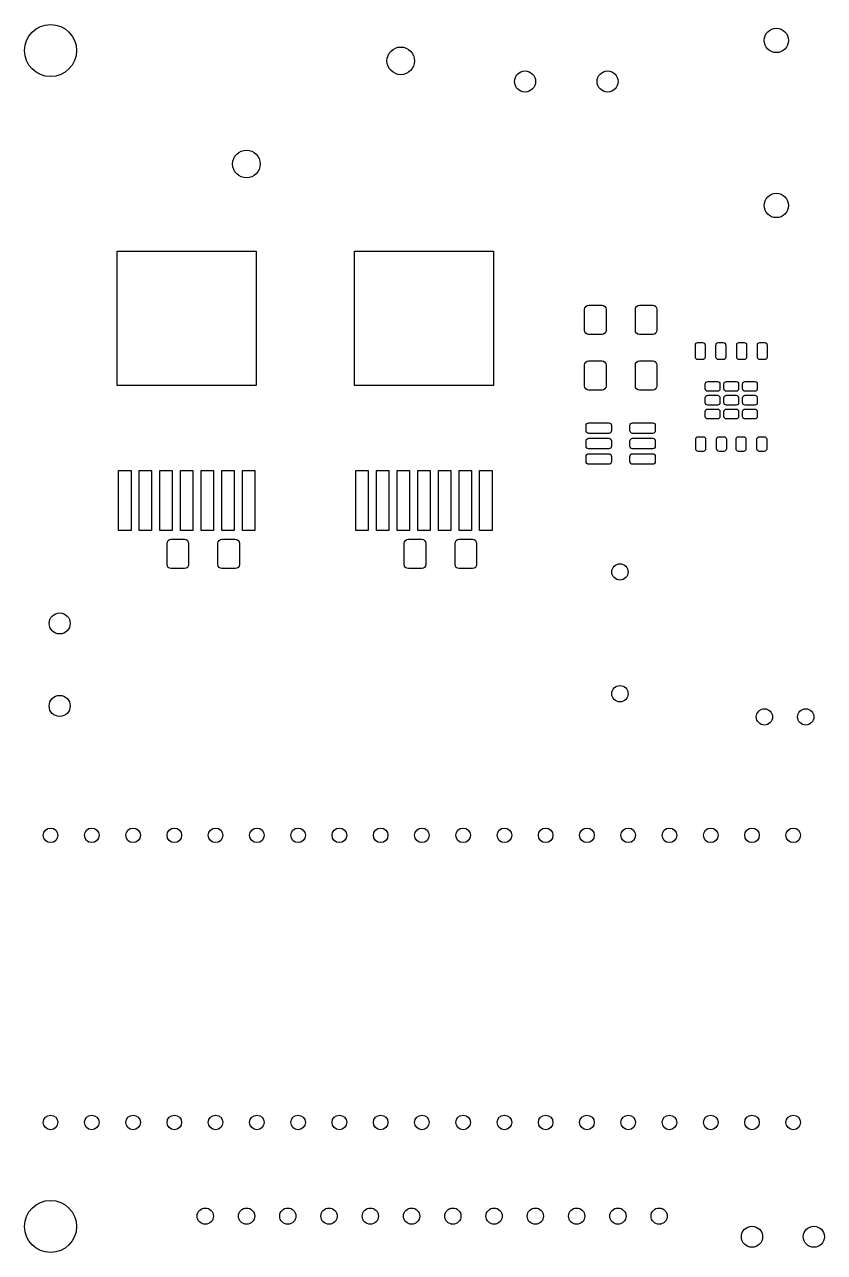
# Model space of a CAD drawing. Extents: x 2.33 to 6.13, y -4.73 to -1.76.
# Drawn here: x 2.327 to 4.266, y -4.733 to -1.757 of the extents above; entities that cross this region are included whole.
import ezdxf

# ---------------------------------------------------------------- set-up
doc = ezdxf.new("R2010")
doc.units = 0
doc.header["$MEASUREMENT"] = 0
doc.layers.add('BLACK', color=7, linetype='CONTINUOUS')
doc.layers.add('WHITE', color=7, linetype='CONTINUOUS')

msp = doc.modelspace()

# ---------------------------------------------------------------- linework, layer by layer
at = {"layer": 'BLACK', "linetype": 'CONTINUOUS'}
for p, q in [((2.5515, -2.6315), (2.5515, -2.3065)), ((2.5515, -2.3065), (2.8885, -2.3065)), ((2.8885, -2.3065), (2.8885, -2.6315)), ((3.1265, -2.6315), (3.1265, -2.3065)), ((3.1265, -2.3065), (3.4635, -2.3065)), ((3.4635, -2.3065), (3.4635, -2.6315)), ((3.685, -2.4432), (3.6871, -2.44)), ((3.6871, -2.44), (3.6903, -2.4379)), ((3.6903, -2.4379), (3.6941, -2.4372)), ((3.6941, -2.4372), (3.7266, -2.4372)), ((3.7266, -2.4372), (3.7303, -2.4379)), ((3.7303, -2.4379), (3.7335, -2.44)), ((3.7335, -2.44), (3.7357, -2.4432)), ((3.808, -2.4432), (3.8102, -2.44)), ((3.8102, -2.44), (3.8134, -2.4379)), ((3.8134, -2.4379), (3.8171, -2.4372)), ((3.8171, -2.4372), (3.8496, -2.4372)), ((3.8496, -2.4372), (3.8534, -2.4379)), ((3.8534, -2.4379), (3.8566, -2.44)), ((3.8566, -2.44), (3.8587, -2.4432)), ((3.6843, -2.447), (3.685, -2.4432)), ((3.6843, -2.4982), (3.6843, -2.447)), ((3.7357, -2.4432), (3.7364, -2.447)), ((3.7364, -2.447), (3.7364, -2.4982)), ((3.8073, -2.447), (3.808, -2.4432)), ((3.8073, -2.4982), (3.8073, -2.447)), ((3.8587, -2.4432), (3.8594, -2.447)), ((3.8594, -2.447), (3.8594, -2.4982)), ((3.685, -2.502), (3.6843, -2.4982)), ((3.7364, -2.4982), (3.7357, -2.502)), ((3.808, -2.502), (3.8073, -2.4982)), ((3.8594, -2.4982), (3.8587, -2.502)), ((3.6871, -2.5051), (3.685, -2.502)), ((3.6903, -2.5073), (3.6871, -2.5051)), ((3.6941, -2.508), (3.6903, -2.5073)), ((3.7266, -2.508), (3.6941, -2.508)), ((3.7303, -2.5073), (3.7266, -2.508)), ((3.7335, -2.5051), (3.7303, -2.5073)), ((3.7357, -2.502), (3.7335, -2.5051)), ((3.8102, -2.5051), (3.808, -2.502)), ((3.8134, -2.5073), (3.8102, -2.5051)), ((3.8171, -2.508), (3.8134, -2.5073)), ((3.8496, -2.508), (3.8171, -2.508)), ((3.8534, -2.5073), (3.8496, -2.508)), ((3.8566, -2.5051), (3.8534, -2.5073)), ((3.8587, -2.502), (3.8566, -2.5051)), ((3.9532, -2.5315), (3.9544, -2.5296)), ((3.9544, -2.5296), (3.9564, -2.5283)), ((3.9564, -2.5283), (3.9586, -2.5278)), ((3.9586, -2.5278), (3.9704, -2.5278)), ((3.9704, -2.5278), (3.9727, -2.5283)), ((3.9727, -2.5283), (3.9746, -2.5296)), ((3.9746, -2.5296), (3.9759, -2.5315)), ((4.0032, -2.5315), (4.0044, -2.5296)), ((4.0044, -2.5296), (4.0064, -2.5283)), ((4.0064, -2.5283), (4.0086, -2.5278)), ((4.0086, -2.5278), (4.0204, -2.5278)), ((4.0204, -2.5278), (4.0227, -2.5283)), ((4.0227, -2.5283), (4.0246, -2.5296)), ((4.0246, -2.5296), (4.0259, -2.5315)), ((4.0536, -2.5315), (4.0548, -2.5296)), ((4.0548, -2.5296), (4.0568, -2.5283)), ((4.0568, -2.5283), (4.059, -2.5278)), ((4.059, -2.5278), (4.0708, -2.5278)), ((4.0708, -2.5278), (4.0731, -2.5283)), ((4.0731, -2.5283), (4.075, -2.5296)), ((4.075, -2.5296), (4.0763, -2.5315)), ((4.1036, -2.5315), (4.1048, -2.5296)), ((4.1048, -2.5296), (4.1068, -2.5283)), ((4.1068, -2.5283), (4.109, -2.5278)), ((4.109, -2.5278), (4.1208, -2.5278)), ((4.1208, -2.5278), (4.1231, -2.5283)), ((4.1231, -2.5283), (4.125, -2.5296)), ((4.125, -2.5296), (4.1263, -2.5315)), ((3.9527, -2.5337), (3.9532, -2.5315)), ((3.9527, -2.5633), (3.9527, -2.5337)), ((3.9759, -2.5315), (3.9763, -2.5337)), ((3.9763, -2.5337), (3.9763, -2.5633)), ((4.0027, -2.5337), (4.0032, -2.5315)), ((4.0027, -2.5633), (4.0027, -2.5337)), ((4.0259, -2.5315), (4.0263, -2.5337)), ((4.0263, -2.5337), (4.0263, -2.5633)), ((4.0531, -2.5337), (4.0536, -2.5315)), ((4.0531, -2.5633), (4.0531, -2.5337)), ((4.0763, -2.5315), (4.0767, -2.5337)), ((4.0767, -2.5337), (4.0767, -2.5633)), ((4.1031, -2.5337), (4.1036, -2.5315)), ((4.1031, -2.5633), (4.1031, -2.5337)), ((4.1263, -2.5315), (4.1267, -2.5337)), ((4.1267, -2.5337), (4.1267, -2.5633)), ((3.6843, -2.582), (3.685, -2.5782)), ((3.6843, -2.6332), (3.6843, -2.582)), ((3.685, -2.5782), (3.6871, -2.575)), ((3.6871, -2.575), (3.6903, -2.5729)), ((3.6903, -2.5729), (3.6941, -2.5722)), ((3.6941, -2.5722), (3.7266, -2.5722)), ((3.7266, -2.5722), (3.7303, -2.5729)), ((3.7303, -2.5729), (3.7335, -2.575)), ((3.7335, -2.575), (3.7357, -2.5782)), ((3.7357, -2.5782), (3.7364, -2.582)), ((3.7364, -2.582), (3.7364, -2.6332)), ((3.8073, -2.582), (3.808, -2.5782)), ((3.8073, -2.6332), (3.8073, -2.582)), ((3.808, -2.5782), (3.8102, -2.575)), ((3.8102, -2.575), (3.8134, -2.5729)), ((3.8134, -2.5729), (3.8171, -2.5722)), ((3.8171, -2.5722), (3.8496, -2.5722)), ((3.8496, -2.5722), (3.8534, -2.5729)), ((3.8534, -2.5729), (3.8566, -2.575)), ((3.8566, -2.575), (3.8587, -2.5782)), ((3.8587, -2.5782), (3.8594, -2.582)), ((3.8594, -2.582), (3.8594, -2.6332)), ((3.9532, -2.5655), (3.9527, -2.5633)), ((3.9544, -2.5674), (3.9532, -2.5655)), ((3.9564, -2.5687), (3.9544, -2.5674)), ((3.9586, -2.5692), (3.9564, -2.5687)), ((3.9704, -2.5692), (3.9586, -2.5692)), ((3.9727, -2.5687), (3.9704, -2.5692)), ((3.9746, -2.5674), (3.9727, -2.5687)), ((3.9759, -2.5655), (3.9746, -2.5674)), ((3.9763, -2.5633), (3.9759, -2.5655)), ((4.0032, -2.5655), (4.0027, -2.5633)), ((4.0044, -2.5674), (4.0032, -2.5655)), ((4.0064, -2.5687), (4.0044, -2.5674)), ((4.0086, -2.5692), (4.0064, -2.5687)), ((4.0204, -2.5692), (4.0086, -2.5692)), ((4.0227, -2.5687), (4.0204, -2.5692)), ((4.0246, -2.5674), (4.0227, -2.5687)), ((4.0259, -2.5655), (4.0246, -2.5674)), ((4.0263, -2.5633), (4.0259, -2.5655)), ((4.0536, -2.5655), (4.0531, -2.5633)), ((4.0548, -2.5674), (4.0536, -2.5655)), ((4.0568, -2.5687), (4.0548, -2.5674)), ((4.059, -2.5692), (4.0568, -2.5687)), ((4.0708, -2.5692), (4.059, -2.5692)), ((4.0731, -2.5687), (4.0708, -2.5692)), ((4.075, -2.5674), (4.0731, -2.5687)), ((4.0763, -2.5655), (4.075, -2.5674)), ((4.0767, -2.5633), (4.0763, -2.5655)), ((4.1036, -2.5655), (4.1031, -2.5633)), ((4.1048, -2.5674), (4.1036, -2.5655)), ((4.1068, -2.5687), (4.1048, -2.5674)), ((4.109, -2.5692), (4.1068, -2.5687)), ((4.1208, -2.5692), (4.109, -2.5692)), ((4.1231, -2.5687), (4.1208, -2.5692)), ((4.125, -2.5674), (4.1231, -2.5687)), ((4.1263, -2.5655), (4.125, -2.5674)), ((4.1267, -2.5633), (4.1263, -2.5655)), ((2.8885, -2.6315), (2.5515, -2.6315)), ((3.4635, -2.6315), (3.1265, -2.6315)), ((3.685, -2.637), (3.6843, -2.6332)), ((3.6871, -2.6401), (3.685, -2.637)), ((3.6903, -2.6423), (3.6871, -2.6401)), ((3.6941, -2.643), (3.6903, -2.6423)), ((3.7266, -2.643), (3.6941, -2.643)), ((3.7303, -2.6423), (3.7266, -2.643)), ((3.7335, -2.6401), (3.7303, -2.6423)), ((3.7357, -2.637), (3.7335, -2.6401)), ((3.7364, -2.6332), (3.7357, -2.637)), ((3.808, -2.637), (3.8073, -2.6332)), ((3.8102, -2.6401), (3.808, -2.637)), ((3.8134, -2.6423), (3.8102, -2.6401)), ((3.8171, -2.643), (3.8134, -2.6423)), ((3.8496, -2.643), (3.8171, -2.643)), ((3.8534, -2.6423), (3.8496, -2.643)), ((3.8566, -2.6401), (3.8534, -2.6423)), ((3.8587, -2.637), (3.8566, -2.6401)), ((3.8594, -2.6332), (3.8587, -2.637)), ((3.9767, -2.628), (3.9772, -2.6258)), ((3.9767, -2.6398), (3.9767, -2.628)), ((3.9772, -2.6421), (3.9767, -2.6398)), ((3.9772, -2.6258), (3.9785, -2.6239)), ((3.9785, -2.644), (3.9772, -2.6421)), ((3.9785, -2.6239), (3.9804, -2.6226)), ((3.9804, -2.6453), (3.9785, -2.644)), ((3.9804, -2.6226), (3.9826, -2.6221)), ((3.9826, -2.6457), (3.9804, -2.6453)), ((3.9826, -2.6221), (4.0063, -2.6221)), ((4.0063, -2.6457), (3.9826, -2.6457)), ((4.0063, -2.6221), (4.0085, -2.6226)), ((4.0085, -2.6453), (4.0063, -2.6457)), ((4.0085, -2.6226), (4.0104, -2.6239)), ((4.0104, -2.644), (4.0085, -2.6453)), ((4.0104, -2.6239), (4.0117, -2.6258)), ((4.0117, -2.6421), (4.0104, -2.644)), ((4.0117, -2.6258), (4.0122, -2.628)), ((4.0122, -2.6398), (4.0117, -2.6421)), ((4.0122, -2.628), (4.0122, -2.6398)), ((4.022, -2.628), (4.0225, -2.6258)), ((4.022, -2.6398), (4.022, -2.628)), ((4.0225, -2.6421), (4.022, -2.6398)), ((4.0225, -2.6258), (4.0237, -2.6239)), ((4.0237, -2.644), (4.0225, -2.6421)), ((4.0237, -2.6239), (4.0257, -2.6226)), ((4.0257, -2.6453), (4.0237, -2.644)), ((4.0257, -2.6226), (4.0279, -2.6221)), ((4.0279, -2.6457), (4.0257, -2.6453)), ((4.0279, -2.6221), (4.0515, -2.6221)), ((4.0515, -2.6457), (4.0279, -2.6457)), ((4.0515, -2.6221), (4.0538, -2.6226)), ((4.0538, -2.6453), (4.0515, -2.6457)), ((4.0538, -2.6226), (4.0557, -2.6239)), ((4.0557, -2.644), (4.0538, -2.6453)), ((4.0557, -2.6239), (4.057, -2.6258)), ((4.057, -2.6421), (4.0557, -2.644)), ((4.057, -2.6258), (4.0574, -2.628)), ((4.0574, -2.6398), (4.057, -2.6421)), ((4.0574, -2.628), (4.0574, -2.6398)), ((4.0673, -2.628), (4.0677, -2.6258)), ((4.0673, -2.6398), (4.0673, -2.628)), ((4.0677, -2.6421), (4.0673, -2.6398)), ((4.0677, -2.6258), (4.069, -2.6239)), ((4.069, -2.644), (4.0677, -2.6421)), ((4.069, -2.6239), (4.0709, -2.6226)), ((4.0709, -2.6453), (4.069, -2.644)), ((4.0709, -2.6226), (4.0732, -2.6221)), ((4.0732, -2.6457), (4.0709, -2.6453)), ((4.0732, -2.6221), (4.0968, -2.6221)), ((4.0968, -2.6457), (4.0732, -2.6457)), ((4.0968, -2.6221), (4.0991, -2.6226)), ((4.0991, -2.6453), (4.0968, -2.6457)), ((4.0991, -2.6226), (4.101, -2.6239)), ((4.101, -2.644), (4.0991, -2.6453)), ((4.101, -2.6239), (4.1023, -2.6258)), ((4.1023, -2.6421), (4.101, -2.644)), ((4.1023, -2.6258), (4.1027, -2.628)), ((4.1027, -2.6398), (4.1023, -2.6421)), ((4.1027, -2.628), (4.1027, -2.6398)), ((3.9767, -2.6615), (3.9772, -2.6592)), ((3.9767, -2.6733), (3.9767, -2.6615)), ((3.9772, -2.6756), (3.9767, -2.6733)), ((3.9772, -2.6592), (3.9785, -2.6573)), ((3.9785, -2.6775), (3.9772, -2.6756)), ((3.9785, -2.6573), (3.9804, -2.656)), ((3.9804, -2.6788), (3.9785, -2.6775)), ((3.9804, -2.656), (3.9826, -2.6556)), ((3.9826, -2.6556), (4.0063, -2.6556)), ((4.0063, -2.6556), (4.0085, -2.656)), ((4.0085, -2.656), (4.0104, -2.6573)), ((4.0104, -2.6775), (4.0085, -2.6788)), ((4.0104, -2.6573), (4.0117, -2.6592)), ((4.0117, -2.6756), (4.0104, -2.6775)), ((4.0117, -2.6592), (4.0122, -2.6615)), ((4.0122, -2.6733), (4.0117, -2.6756)), ((4.0122, -2.6615), (4.0122, -2.6733)), ((4.022, -2.6615), (4.0225, -2.6592)), ((4.022, -2.6733), (4.022, -2.6615)), ((4.0225, -2.6756), (4.022, -2.6733)), ((4.0225, -2.6592), (4.0237, -2.6573)), ((4.0237, -2.6775), (4.0225, -2.6756)), ((4.0237, -2.6573), (4.0257, -2.656)), ((4.0257, -2.6788), (4.0237, -2.6775)), ((4.0257, -2.656), (4.0279, -2.6556)), ((4.0279, -2.6556), (4.0515, -2.6556)), ((4.0515, -2.6556), (4.0538, -2.656)), ((4.0538, -2.656), (4.0557, -2.6573)), ((4.0557, -2.6775), (4.0538, -2.6788)), ((4.0557, -2.6573), (4.057, -2.6592)), ((4.057, -2.6756), (4.0557, -2.6775)), ((4.057, -2.6592), (4.0574, -2.6615)), ((4.0574, -2.6733), (4.057, -2.6756)), ((4.0574, -2.6615), (4.0574, -2.6733)), ((4.0673, -2.6615), (4.0677, -2.6592)), ((4.0673, -2.6733), (4.0673, -2.6615)), ((4.0677, -2.6756), (4.0673, -2.6733)), ((4.0677, -2.6592), (4.069, -2.6573)), ((4.069, -2.6775), (4.0677, -2.6756)), ((4.069, -2.6573), (4.0709, -2.656)), ((4.0709, -2.6788), (4.069, -2.6775)), ((4.0709, -2.656), (4.0732, -2.6556)), ((4.0732, -2.6556), (4.0968, -2.6556)), ((4.0968, -2.6556), (4.0991, -2.656)), ((4.0991, -2.656), (4.101, -2.6573)), ((4.101, -2.6775), (4.0991, -2.6788)), ((4.101, -2.6573), (4.1023, -2.6592)), ((4.1023, -2.6756), (4.101, -2.6775)), ((4.1023, -2.6592), (4.1027, -2.6615)), ((4.1027, -2.6733), (4.1023, -2.6756)), ((4.1027, -2.6615), (4.1027, -2.6733)), ((3.9767, -2.695), (3.9772, -2.6927)), ((3.9767, -2.7068), (3.9767, -2.695)), ((3.9772, -2.709), (3.9767, -2.7068)), ((3.9772, -2.6927), (3.9785, -2.6908)), ((3.9785, -2.6908), (3.9804, -2.6895)), ((3.9826, -2.6792), (3.9804, -2.6788)), ((3.9804, -2.6895), (3.9826, -2.6891)), ((4.0063, -2.6792), (3.9826, -2.6792)), ((3.9826, -2.6891), (4.0063, -2.6891)), ((4.0085, -2.6788), (4.0063, -2.6792)), ((4.0063, -2.6891), (4.0085, -2.6895)), ((4.0085, -2.6895), (4.0104, -2.6908)), ((4.0104, -2.6908), (4.0117, -2.6927)), ((4.0117, -2.6927), (4.0122, -2.695)), ((4.0122, -2.7068), (4.0117, -2.709)), ((4.0122, -2.695), (4.0122, -2.7068)), ((4.022, -2.695), (4.0225, -2.6927)), ((4.022, -2.7068), (4.022, -2.695)), ((4.0225, -2.709), (4.022, -2.7068)), ((4.0225, -2.6927), (4.0237, -2.6908)), ((4.0237, -2.6908), (4.0257, -2.6895)), ((4.0279, -2.6792), (4.0257, -2.6788)), ((4.0257, -2.6895), (4.0279, -2.6891)), ((4.0515, -2.6792), (4.0279, -2.6792)), ((4.0279, -2.6891), (4.0515, -2.6891)), ((4.0538, -2.6788), (4.0515, -2.6792)), ((4.0515, -2.6891), (4.0538, -2.6895)), ((4.0538, -2.6895), (4.0557, -2.6908)), ((4.0557, -2.6908), (4.057, -2.6927)), ((4.057, -2.6927), (4.0574, -2.695)), ((4.0574, -2.7068), (4.057, -2.709)), ((4.0574, -2.695), (4.0574, -2.7068)), ((4.0673, -2.695), (4.0677, -2.6927)), ((4.0673, -2.7068), (4.0673, -2.695)), ((4.0677, -2.709), (4.0673, -2.7068)), ((4.0677, -2.6927), (4.069, -2.6908)), ((4.069, -2.6908), (4.0709, -2.6895)), ((4.0732, -2.6792), (4.0709, -2.6788)), ((4.0709, -2.6895), (4.0732, -2.6891)), ((4.0968, -2.6792), (4.0732, -2.6792)), ((4.0732, -2.6891), (4.0968, -2.6891)), ((4.0991, -2.6788), (4.0968, -2.6792)), ((4.0968, -2.6891), (4.0991, -2.6895)), ((4.0991, -2.6895), (4.101, -2.6908)), ((4.101, -2.6908), (4.1023, -2.6927)), ((4.1023, -2.6927), (4.1027, -2.695)), ((4.1027, -2.7068), (4.1023, -2.709)), ((4.1027, -2.695), (4.1027, -2.7068)), ((3.688, -2.7288), (3.6885, -2.7264)), ((3.688, -2.7416), (3.688, -2.7288)), ((3.6885, -2.7264), (3.6899, -2.7243)), ((3.6899, -2.7243), (3.6919, -2.7229)), ((3.6919, -2.7229), (3.6944, -2.7224)), ((3.6944, -2.7224), (3.743, -2.7224)), ((3.743, -2.7224), (3.7455, -2.7229)), ((3.7455, -2.7229), (3.7475, -2.7243)), ((3.7475, -2.7243), (3.7489, -2.7264)), ((3.7489, -2.7264), (3.7494, -2.7288)), ((3.7494, -2.7288), (3.7494, -2.7416)), ((3.7943, -2.7288), (3.7948, -2.7264)), ((3.7943, -2.7416), (3.7943, -2.7288)), ((3.7948, -2.7264), (3.7962, -2.7243)), ((3.7962, -2.7243), (3.7982, -2.7229)), ((3.7982, -2.7229), (3.8007, -2.7224)), ((3.8007, -2.7224), (3.8493, -2.7224)), ((3.8493, -2.7224), (3.8518, -2.7229)), ((3.8518, -2.7229), (3.8538, -2.7243)), ((3.8538, -2.7243), (3.8552, -2.7264)), ((3.8552, -2.7264), (3.8557, -2.7288)), ((3.8557, -2.7288), (3.8557, -2.7416)), ((3.9785, -2.7109), (3.9772, -2.709)), ((3.9804, -2.7122), (3.9785, -2.7109)), ((3.9826, -2.7127), (3.9804, -2.7122)), ((4.0063, -2.7127), (3.9826, -2.7127)), ((4.0085, -2.7122), (4.0063, -2.7127)), ((4.0104, -2.7109), (4.0085, -2.7122)), ((4.0117, -2.709), (4.0104, -2.7109)), ((4.0237, -2.7109), (4.0225, -2.709)), ((4.0257, -2.7122), (4.0237, -2.7109)), ((4.0279, -2.7127), (4.0257, -2.7122)), ((4.0515, -2.7127), (4.0279, -2.7127)), ((4.0538, -2.7122), (4.0515, -2.7127)), ((4.0557, -2.7109), (4.0538, -2.7122)), ((4.057, -2.709), (4.0557, -2.7109)), ((4.069, -2.7109), (4.0677, -2.709)), ((4.0709, -2.7122), (4.069, -2.7109)), ((4.0732, -2.7127), (4.0709, -2.7122)), ((4.0968, -2.7127), (4.0732, -2.7127)), ((4.0991, -2.7122), (4.0968, -2.7127)), ((4.101, -2.7109), (4.0991, -2.7122)), ((4.1023, -2.709), (4.101, -2.7109)), ((3.6885, -2.744), (3.688, -2.7416)), ((3.688, -2.7662), (3.6885, -2.7638)), ((3.688, -2.779), (3.688, -2.7662)), ((3.6899, -2.7461), (3.6885, -2.744)), ((3.6885, -2.7638), (3.6899, -2.7617)), ((3.6919, -2.7475), (3.6899, -2.7461)), ((3.6899, -2.7617), (3.6919, -2.7603)), ((3.6944, -2.748), (3.6919, -2.7475)), ((3.6919, -2.7603), (3.6944, -2.7598)), ((3.743, -2.748), (3.6944, -2.748)), ((3.6944, -2.7598), (3.743, -2.7598)), ((3.7455, -2.7475), (3.743, -2.748)), ((3.743, -2.7598), (3.7455, -2.7603)), ((3.7475, -2.7461), (3.7455, -2.7475)), ((3.7455, -2.7603), (3.7475, -2.7617)), ((3.7489, -2.744), (3.7475, -2.7461)), ((3.7475, -2.7617), (3.7489, -2.7638)), ((3.7494, -2.7416), (3.7489, -2.744)), ((3.7489, -2.7638), (3.7494, -2.7662)), ((3.7494, -2.7662), (3.7494, -2.779)), ((3.7948, -2.744), (3.7943, -2.7416)), ((3.7943, -2.7662), (3.7948, -2.7638)), ((3.7943, -2.779), (3.7943, -2.7662)), ((3.7962, -2.7461), (3.7948, -2.744)), ((3.7948, -2.7638), (3.7962, -2.7617)), ((3.7982, -2.7475), (3.7962, -2.7461)), ((3.7962, -2.7617), (3.7982, -2.7603)), ((3.8007, -2.748), (3.7982, -2.7475)), ((3.7982, -2.7603), (3.8007, -2.7598)), ((3.8493, -2.748), (3.8007, -2.748)), ((3.8007, -2.7598), (3.8493, -2.7598)), ((3.8518, -2.7475), (3.8493, -2.748)), ((3.8493, -2.7598), (3.8518, -2.7603)), ((3.8538, -2.7461), (3.8518, -2.7475)), ((3.8518, -2.7603), (3.8538, -2.7617)), ((3.8552, -2.744), (3.8538, -2.7461)), ((3.8538, -2.7617), (3.8552, -2.7638)), ((3.8557, -2.7416), (3.8552, -2.744)), ((3.8552, -2.7638), (3.8557, -2.7662)), ((3.8557, -2.7662), (3.8557, -2.779)), ((3.9539, -2.7619), (3.9543, -2.7596)), ((3.9539, -2.7855), (3.9539, -2.7619)), ((3.9543, -2.7596), (3.9556, -2.7577)), ((3.9556, -2.7577), (3.9575, -2.7564)), ((3.9575, -2.7564), (3.9598, -2.756)), ((3.9598, -2.756), (3.9716, -2.756)), ((3.9716, -2.756), (3.9739, -2.7564)), ((3.9739, -2.7564), (3.9758, -2.7577)), ((3.9758, -2.7577), (3.9771, -2.7596)), ((3.9771, -2.7596), (3.9775, -2.7619)), ((3.9775, -2.7619), (3.9775, -2.7855)), ((4.0043, -2.7619), (4.0047, -2.7596)), ((4.0043, -2.7855), (4.0043, -2.7619)), ((4.0047, -2.7596), (4.006, -2.7577)), ((4.006, -2.7577), (4.0079, -2.7564)), ((4.0079, -2.7564), (4.0102, -2.756)), ((4.0102, -2.756), (4.022, -2.756)), ((4.022, -2.756), (4.0243, -2.7564)), ((4.0243, -2.7564), (4.0262, -2.7577)), ((4.0262, -2.7577), (4.0275, -2.7596)), ((4.0275, -2.7596), (4.0279, -2.7619)), ((4.0279, -2.7619), (4.0279, -2.7855)), ((4.0515, -2.7619), (4.052, -2.7596)), ((4.0515, -2.7855), (4.0515, -2.7619)), ((4.052, -2.7596), (4.0533, -2.7577)), ((4.0533, -2.7577), (4.0552, -2.7564)), ((4.0552, -2.7564), (4.0574, -2.756)), ((4.0574, -2.756), (4.0693, -2.756)), ((4.0693, -2.756), (4.0715, -2.7564)), ((4.0715, -2.7564), (4.0734, -2.7577)), ((4.0734, -2.7577), (4.0747, -2.7596)), ((4.0747, -2.7596), (4.0752, -2.7619)), ((4.0752, -2.7619), (4.0752, -2.7855)), ((4.1019, -2.7619), (4.1024, -2.7596)), ((4.1019, -2.7855), (4.1019, -2.7619)), ((4.1024, -2.7596), (4.1037, -2.7577)), ((4.1037, -2.7577), (4.1056, -2.7564)), ((4.1056, -2.7564), (4.1078, -2.756)), ((4.1078, -2.756), (4.1196, -2.756)), ((4.1196, -2.756), (4.1219, -2.7564)), ((4.1219, -2.7564), (4.1238, -2.7577)), ((4.1238, -2.7577), (4.1251, -2.7596)), ((4.1251, -2.7596), (4.1256, -2.7619)), ((4.1256, -2.7619), (4.1256, -2.7855)), ((3.6885, -2.7814), (3.688, -2.779)), ((3.6899, -2.7835), (3.6885, -2.7814)), ((3.6919, -2.7849), (3.6899, -2.7835)), ((3.6944, -2.7854), (3.6919, -2.7849)), ((3.6919, -2.7977), (3.6944, -2.7972)), ((3.743, -2.7854), (3.6944, -2.7854)), ((3.6944, -2.7972), (3.743, -2.7972)), ((3.7455, -2.7849), (3.743, -2.7854)), ((3.743, -2.7972), (3.7455, -2.7977)), ((3.7475, -2.7835), (3.7455, -2.7849)), ((3.7489, -2.7814), (3.7475, -2.7835)), ((3.7494, -2.779), (3.7489, -2.7814)), ((3.7948, -2.7814), (3.7943, -2.779)), ((3.7962, -2.7835), (3.7948, -2.7814)), ((3.7982, -2.7849), (3.7962, -2.7835)), ((3.8007, -2.7854), (3.7982, -2.7849)), ((3.7982, -2.7977), (3.8007, -2.7972)), ((3.8493, -2.7854), (3.8007, -2.7854)), ((3.8007, -2.7972), (3.8493, -2.7972)), ((3.8518, -2.7849), (3.8493, -2.7854)), ((3.8493, -2.7972), (3.8518, -2.7977)), ((3.8538, -2.7835), (3.8518, -2.7849)), ((3.8552, -2.7814), (3.8538, -2.7835)), ((3.8557, -2.779), (3.8552, -2.7814)), ((3.9543, -2.7878), (3.9539, -2.7855)), ((3.9556, -2.7897), (3.9543, -2.7878)), ((3.9575, -2.791), (3.9556, -2.7897)), ((3.9598, -2.7914), (3.9575, -2.791)), ((3.9716, -2.7914), (3.9598, -2.7914)), ((3.9739, -2.791), (3.9716, -2.7914)), ((3.9758, -2.7897), (3.9739, -2.791)), ((3.9771, -2.7878), (3.9758, -2.7897)), ((3.9775, -2.7855), (3.9771, -2.7878)), ((4.0047, -2.7878), (4.0043, -2.7855)), ((4.006, -2.7897), (4.0047, -2.7878)), ((4.0079, -2.791), (4.006, -2.7897)), ((4.0102, -2.7914), (4.0079, -2.791)), ((4.022, -2.7914), (4.0102, -2.7914)), ((4.0243, -2.791), (4.022, -2.7914)), ((4.0262, -2.7897), (4.0243, -2.791)), ((4.0275, -2.7878), (4.0262, -2.7897)), ((4.0279, -2.7855), (4.0275, -2.7878)), ((4.052, -2.7878), (4.0515, -2.7855)), ((4.0533, -2.7897), (4.052, -2.7878)), ((4.0552, -2.791), (4.0533, -2.7897)), ((4.0574, -2.7914), (4.0552, -2.791)), ((4.0693, -2.7914), (4.0574, -2.7914)), ((4.0715, -2.791), (4.0693, -2.7914)), ((4.0734, -2.7897), (4.0715, -2.791)), ((4.0747, -2.7878), (4.0734, -2.7897)), ((4.0752, -2.7855), (4.0747, -2.7878)), ((4.1024, -2.7878), (4.1019, -2.7855)), ((4.1037, -2.7897), (4.1024, -2.7878)), ((4.1056, -2.791), (4.1037, -2.7897)), ((4.1078, -2.7914), (4.1056, -2.791)), ((4.1196, -2.7914), (4.1078, -2.7914)), ((4.1219, -2.791), (4.1196, -2.7914)), ((4.1238, -2.7897), (4.1219, -2.791)), ((4.1251, -2.7878), (4.1238, -2.7897)), ((4.1256, -2.7855), (4.1251, -2.7878)), ((3.688, -2.8036), (3.6885, -2.8012)), ((3.688, -2.8164), (3.688, -2.8036)), ((3.6885, -2.8188), (3.688, -2.8164)), ((3.6885, -2.8012), (3.6899, -2.7991)), ((3.6899, -2.8209), (3.6885, -2.8188)), ((3.6899, -2.7991), (3.6919, -2.7977)), ((3.6919, -2.8223), (3.6899, -2.8209)), ((3.6944, -2.8228), (3.6919, -2.8223)), ((3.743, -2.8228), (3.6944, -2.8228)), ((3.7455, -2.8223), (3.743, -2.8228)), ((3.7455, -2.7977), (3.7475, -2.7991)), ((3.7475, -2.8209), (3.7455, -2.8223)), ((3.7475, -2.7991), (3.7489, -2.8012)), ((3.7489, -2.8188), (3.7475, -2.8209)), ((3.7489, -2.8012), (3.7494, -2.8036)), ((3.7494, -2.8164), (3.7489, -2.8188)), ((3.7494, -2.8036), (3.7494, -2.8164)), ((3.7943, -2.8036), (3.7948, -2.8012)), ((3.7943, -2.8164), (3.7943, -2.8036)), ((3.7948, -2.8188), (3.7943, -2.8164)), ((3.7948, -2.8012), (3.7962, -2.7991)), ((3.7962, -2.8209), (3.7948, -2.8188)), ((3.7962, -2.7991), (3.7982, -2.7977)), ((3.7982, -2.8223), (3.7962, -2.8209)), ((3.8007, -2.8228), (3.7982, -2.8223)), ((3.8493, -2.8228), (3.8007, -2.8228)), ((3.8518, -2.8223), (3.8493, -2.8228)), ((3.8518, -2.7977), (3.8538, -2.7991)), ((3.8538, -2.8209), (3.8518, -2.8223)), ((3.8538, -2.7991), (3.8552, -2.8012)), ((3.8552, -2.8188), (3.8538, -2.8209)), ((3.8552, -2.8012), (3.8557, -2.8036)), ((3.8557, -2.8164), (3.8552, -2.8188)), ((3.8557, -2.8036), (3.8557, -2.8164)), ((2.555, -2.9835), (2.555, -2.8375)), ((2.555, -2.8375), (2.585, -2.8375)), ((2.585, -2.8375), (2.585, -2.9835)), ((2.605, -2.9835), (2.605, -2.8375)), ((2.605, -2.8375), (2.635, -2.8375)), ((2.635, -2.8375), (2.635, -2.9835)), ((2.655, -2.9835), (2.655, -2.8375)), ((2.655, -2.8375), (2.685, -2.8375)), ((2.685, -2.8375), (2.685, -2.9835)), ((2.705, -2.9835), (2.705, -2.8375)), ((2.705, -2.8375), (2.735, -2.8375)), ((2.735, -2.8375), (2.735, -2.9835)), ((2.755, -2.9835), (2.755, -2.8375)), ((2.755, -2.8375), (2.785, -2.8375)), ((2.785, -2.8375), (2.785, -2.9835)), ((2.805, -2.9835), (2.805, -2.8375)), ((2.805, -2.8375), (2.835, -2.8375)), ((2.835, -2.8375), (2.835, -2.9835)), ((2.855, -2.9835), (2.855, -2.8375)), ((2.855, -2.8375), (2.885, -2.8375)), ((2.885, -2.8375), (2.885, -2.9835)), ((3.13, -2.9835), (3.13, -2.8375)), ((3.13, -2.8375), (3.16, -2.8375)), ((3.16, -2.8375), (3.16, -2.9835)), ((3.18, -2.9835), (3.18, -2.8375)), ((3.18, -2.8375), (3.21, -2.8375)), ((3.21, -2.8375), (3.21, -2.9835)), ((3.23, -2.9835), (3.23, -2.8375)), ((3.23, -2.8375), (3.26, -2.8375)), ((3.26, -2.8375), (3.26, -2.9835)), ((3.28, -2.9835), (3.28, -2.8375)), ((3.28, -2.8375), (3.31, -2.8375)), ((3.31, -2.8375), (3.31, -2.9835)), ((3.33, -2.9835), (3.33, -2.8375)), ((3.33, -2.8375), (3.36, -2.8375)), ((3.36, -2.8375), (3.36, -2.9835)), ((3.38, -2.9835), (3.38, -2.8375)), ((3.38, -2.8375), (3.41, -2.8375)), ((3.41, -2.8375), (3.41, -2.9835)), ((3.43, -2.9835), (3.43, -2.8375)), ((3.43, -2.8375), (3.46, -2.8375)), ((3.46, -2.8375), (3.46, -2.9835)), ((2.585, -2.9835), (2.555, -2.9835)), ((2.635, -2.9835), (2.605, -2.9835)), ((2.685, -2.9835), (2.655, -2.9835)), ((2.6753, -3.0074), (2.6785, -3.0053)), ((2.6785, -3.0053), (2.6822, -3.0046)), ((2.6822, -3.0046), (2.7147, -3.0046)), ((2.735, -2.9835), (2.705, -2.9835)), ((2.7147, -3.0046), (2.7185, -3.0053)), ((2.7185, -3.0053), (2.7217, -3.0074)), ((2.785, -2.9835), (2.755, -2.9835)), ((2.7983, -3.0074), (2.8015, -3.0053)), ((2.8015, -3.0053), (2.8053, -3.0046)), ((2.835, -2.9835), (2.805, -2.9835)), ((2.8053, -3.0046), (2.8378, -3.0046)), ((2.8378, -3.0046), (2.8415, -3.0053)), ((2.8415, -3.0053), (2.8447, -3.0074)), ((2.885, -2.9835), (2.855, -2.9835)), ((3.16, -2.9835), (3.13, -2.9835)), ((3.21, -2.9835), (3.18, -2.9835)), ((3.26, -2.9835), (3.23, -2.9835)), ((3.2503, -3.0074), (3.2535, -3.0053)), ((3.2535, -3.0053), (3.2572, -3.0046)), ((3.2572, -3.0046), (3.2897, -3.0046)), ((3.31, -2.9835), (3.28, -2.9835)), ((3.2897, -3.0046), (3.2935, -3.0053)), ((3.2935, -3.0053), (3.2967, -3.0074)), ((3.36, -2.9835), (3.33, -2.9835)), ((3.3733, -3.0074), (3.3765, -3.0053)), ((3.3765, -3.0053), (3.3803, -3.0046)), ((3.41, -2.9835), (3.38, -2.9835)), ((3.3803, -3.0046), (3.4128, -3.0046)), ((3.4128, -3.0046), (3.4165, -3.0053)), ((3.4165, -3.0053), (3.4197, -3.0074)), ((3.46, -2.9835), (3.43, -2.9835)), ((2.6724, -3.0144), (2.6732, -3.0106)), ((2.6724, -3.0656), (2.6724, -3.0144)), ((2.6732, -3.0106), (2.6753, -3.0074)), ((2.7217, -3.0074), (2.7238, -3.0106)), ((2.7238, -3.0106), (2.7246, -3.0144)), ((2.7246, -3.0144), (2.7246, -3.0656)), ((2.7954, -3.0144), (2.7962, -3.0106)), ((2.7954, -3.0656), (2.7954, -3.0144)), ((2.7962, -3.0106), (2.7983, -3.0074)), ((2.8447, -3.0074), (2.8468, -3.0106)), ((2.8468, -3.0106), (2.8476, -3.0144)), ((2.8476, -3.0144), (2.8476, -3.0656)), ((3.2474, -3.0144), (3.2482, -3.0106)), ((3.2474, -3.0656), (3.2474, -3.0144)), ((3.2482, -3.0106), (3.2503, -3.0074)), ((3.2967, -3.0074), (3.2988, -3.0106)), ((3.2988, -3.0106), (3.2996, -3.0144)), ((3.2996, -3.0144), (3.2996, -3.0656)), ((3.3704, -3.0144), (3.3712, -3.0106)), ((3.3704, -3.0656), (3.3704, -3.0144)), ((3.3712, -3.0106), (3.3733, -3.0074)), ((3.4197, -3.0074), (3.4218, -3.0106)), ((3.4218, -3.0106), (3.4226, -3.0144)), ((3.4226, -3.0144), (3.4226, -3.0656)), ((2.6732, -3.0694), (2.6724, -3.0656)), ((2.6753, -3.0726), (2.6732, -3.0694)), ((2.6785, -3.0747), (2.6753, -3.0726)), ((2.6822, -3.0754), (2.6785, -3.0747)), ((2.7147, -3.0754), (2.6822, -3.0754)), ((2.7185, -3.0747), (2.7147, -3.0754)), ((2.7217, -3.0726), (2.7185, -3.0747)), ((2.7238, -3.0694), (2.7217, -3.0726)), ((2.7246, -3.0656), (2.7238, -3.0694)), ((2.7962, -3.0694), (2.7954, -3.0656)), ((2.7983, -3.0726), (2.7962, -3.0694)), ((2.8015, -3.0747), (2.7983, -3.0726)), ((2.8053, -3.0754), (2.8015, -3.0747)), ((2.8378, -3.0754), (2.8053, -3.0754)), ((2.8415, -3.0747), (2.8378, -3.0754)), ((2.8447, -3.0726), (2.8415, -3.0747)), ((2.8468, -3.0694), (2.8447, -3.0726)), ((2.8476, -3.0656), (2.8468, -3.0694)), ((3.2482, -3.0694), (3.2474, -3.0656)), ((3.2503, -3.0726), (3.2482, -3.0694)), ((3.2535, -3.0747), (3.2503, -3.0726)), ((3.2572, -3.0754), (3.2535, -3.0747)), ((3.2897, -3.0754), (3.2572, -3.0754)), ((3.2935, -3.0747), (3.2897, -3.0754)), ((3.2967, -3.0726), (3.2935, -3.0747)), ((3.2988, -3.0694), (3.2967, -3.0726)), ((3.2996, -3.0656), (3.2988, -3.0694)), ((3.3712, -3.0694), (3.3704, -3.0656)), ((3.3733, -3.0726), (3.3712, -3.0694)), ((3.3765, -3.0747), (3.3733, -3.0726)), ((3.3803, -3.0754), (3.3765, -3.0747)), ((3.4128, -3.0754), (3.3803, -3.0754)), ((3.4165, -3.0747), (3.4128, -3.0754)), ((3.4197, -3.0726), (3.4165, -3.0747)), ((3.4218, -3.0694), (3.4197, -3.0726)), ((3.4226, -3.0656), (3.4218, -3.0694))]:
    msp.add_line(p, q, dxfattribs=at)
at = {"layer": 'WHITE'}
for centre, radius in [((2.39, -1.82), 0.063), ((4.149, -1.7955), 0.0295), ((3.2388, -1.845), 0.0335), ((3.54, -1.895), 0.0255), ((3.74, -1.895), 0.0255), ((2.8648, -2.095), 0.0335), ((4.149, -2.1955), 0.0295), ((3.77, -3.0836), 0.0197), ((2.4121, -3.2085), 0.0255), ((3.77, -3.3788), 0.0197), ((2.4121, -3.4085), 0.0255), ((4.1202, -3.435), 0.0197), ((4.2202, -3.435), 0.0197), ((2.39, -3.722), 0.0177), ((2.49, -3.722), 0.0177), ((2.59, -3.722), 0.0177), ((2.69, -3.722), 0.0177), ((2.79, -3.722), 0.0177), ((2.89, -3.722), 0.0177), ((2.99, -3.722), 0.0177), ((3.09, -3.722), 0.0177), ((3.19, -3.722), 0.0177), ((3.29, -3.722), 0.0177), ((3.39, -3.722), 0.0177), ((3.49, -3.722), 0.0177), ((3.59, -3.722), 0.0177), ((3.69, -3.722), 0.0177), ((3.79, -3.722), 0.0177), ((3.89, -3.722), 0.0177), ((3.99, -3.722), 0.0177), ((4.09, -3.722), 0.0177), ((4.19, -3.722), 0.0177), ((2.39, -4.418), 0.0177), ((2.49, -4.418), 0.0177), ((2.59, -4.418), 0.0177), ((2.69, -4.418), 0.0177), ((2.79, -4.418), 0.0177), ((2.89, -4.418), 0.0177), ((2.99, -4.418), 0.0177), ((3.09, -4.418), 0.0177), ((3.19, -4.418), 0.0177), ((3.29, -4.418), 0.0177), ((3.39, -4.418), 0.0177), ((3.49, -4.418), 0.0177), ((3.59, -4.418), 0.0177), ((3.69, -4.418), 0.0177), ((3.79, -4.418), 0.0177), ((3.89, -4.418), 0.0177), ((3.99, -4.418), 0.0177), ((4.09, -4.418), 0.0177), ((4.19, -4.418), 0.0177), ((2.39, -4.67), 0.063), ((2.765, -4.645), 0.0197), ((2.865, -4.645), 0.0197), ((2.965, -4.645), 0.0197), ((3.065, -4.645), 0.0197), ((3.165, -4.645), 0.0197), ((3.265, -4.645), 0.0197), ((3.365, -4.645), 0.0197), ((3.465, -4.645), 0.0197), ((3.565, -4.645), 0.0197), ((3.665, -4.645), 0.0197), ((3.765, -4.645), 0.0197), ((3.865, -4.645), 0.0197), ((4.09, -4.695), 0.0256), ((4.24, -4.695), 0.0256)]:
    msp.add_circle(centre, radius, dxfattribs=at)

doc.saveas('drawing.dxf')
